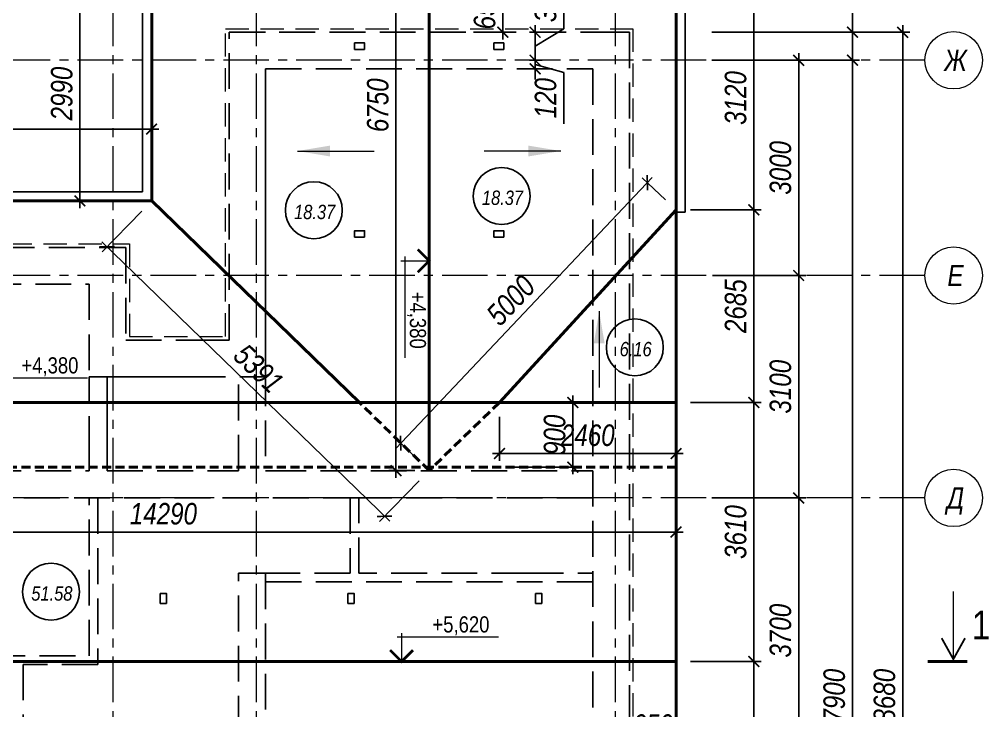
# Model space of a CAD drawing. Header units: millimetres. Extents: x 1582001 to 3303937, y 226471 to 491235.
# Drawn here: x 1721576 to 1735087, y 365176 to 374810 of the extents above; entities that cross this region are included whole.
import ezdxf
from ezdxf.enums import TextEntityAlignment as Align

# ---------------------------------------------------------------- set-up
doc = ezdxf.new("R2010")
doc.units = ezdxf.units.MM
for name, pattern in [('CENTER', [50.8, 31.75, -6.35, 6.35, -6.35]), ('GOST2.303 4', [7, 5, -2, 0]), ('HIDDEN', [0.375, 0.25, -0.125])]:
    doc.linetypes.add(name, pattern=pattern)
doc.layers.get('Defpoints').update_dxf_attribs({"color": 255, "lineweight": 30})
for name, color, linetype, lineweight in [('Кровля', 232, 'Continuous', 25), ('Оси', 251, 'CENTER', 9), ('Отметки', 123, 'Continuous', 18), ('Перегородки', 202, 'Continuous', 30), ('Размеры', 7, 'Continuous', 18), ('Стены несущие', 7, 'Continuous', 40), ('Текст-пояснений', 135, 'Continuous', 15), ('Утеплитель', 145, 'Continuous', 9)]:
    doc.layers.add(name, color=color, linetype=linetype, lineweight=lineweight)
doc.styles.add('-АР-', font='ARIALN.TTF', dxfattribs={"width": 0.98, "height": 300})
doc.styles.add('GOST 2.304', font='ARIALNI.TTF', dxfattribs={"width": 0.98, "height": 300})
doc.styles.add('RomanS', font='ARIALNI.TTF', dxfattribs={"width": 0.98, "height": 300})
doc.styles.add('style', font='ARIALNI.TTF', dxfattribs={"width": 0.98, "height": 300})
doc.dimstyles.new('М100', dxfattribs={"dimtxt": 600, "dimasz": 150, "dimexe": 100, "dimexo": 200, "dimgap": 100, "dimtad": 1, "dimdec": 0, "dimtxsty": 'style', "dimblk": 'ARCHTICK', "dimcen": 150, "dimdle": 100, "dimclrt": 256, "dimadec": 0, "dimazin": 0, "dimtfac": 1, "dimtdec": 0, "dimtmove": 1, "dimatfit": 3, "dimldrblk": 'NONE', "dimfxl": 0, "dimarcsym": 0})

# ---------------------------------------------------------------- blocks, each defined once
blk = doc.blocks.new('_ArchTick')
at = {"color": 0, "linetype": 'ByBlock', "const_width": 0.15}
blk.add_lwpolyline([(-0.5, -0.5), (0.5, 0.5)], dxfattribs=at)
blk = doc.blocks.new('*D397')
at = {"layer": 'Defpoints', "color": 0, "lineweight": -3, "transparency": 16777216}
for p in [(1731039, 371240), (1731029, 368140), (1732439, 368140)]:
    blk.add_point(p, dxfattribs=at)
at = {"layer": 'Размеры', "color": 0, "lineweight": -2, "transparency": 16777216}
for p, q in [((1732439, 371340), (1732439, 368040)), ((1731239, 371240), (1732539, 371240)), ((1731229, 368140), (1732539, 368140))]:
    blk.add_line(p, q, dxfattribs=at)
at = {"layer": 'Размеры', "color": 0, "lineweight": -2, "transparency": 16777216, "xscale": 150, "yscale": 150, "zscale": 150}
for p, rotation in [((1732439, 371240), 90), ((1732439, 368140), 270)]:
    blk.add_blockref('_ArchTick', p, dxfattribs=dict(at, rotation=rotation))
at = {"layer": 'Размеры', "transparency": 16777216, "insert": (1732186, 369690), "char_height": 300, "attachment_point": 5, "rotation": 90, "style": 'style'}
blk.add_mtext('3100', dxfattribs=at)
blk = doc.blocks.new('_None')
blk = doc.blocks.new('*D398')
at = {"layer": 'Defpoints', "color": 0, "lineweight": -3, "transparency": 16777216}
for p in [(1731029, 368140), (1731039, 364440), (1732439, 364440)]:
    blk.add_point(p, dxfattribs=at)
at = {"layer": 'Размеры', "color": 0, "lineweight": -2, "transparency": 16777216}
for p, q in [((1732439, 368240), (1732439, 364340)), ((1731229, 368140), (1732539, 368140)), ((1731239, 364440), (1732539, 364440))]:
    blk.add_line(p, q, dxfattribs=at)
at = {"layer": 'Размеры', "color": 0, "lineweight": -2, "transparency": 16777216, "xscale": 150, "yscale": 150, "zscale": 150}
for p, rotation in [((1732439, 368140), 90), ((1732439, 364440), 270)]:
    blk.add_blockref('_ArchTick', p, dxfattribs=dict(at, rotation=rotation))
at = {"layer": 'Размеры', "transparency": 16777216, "insert": (1732186, 366290), "char_height": 300, "attachment_point": 5, "rotation": 90, "style": 'style'}
blk.add_mtext('3700', dxfattribs=at)
blk = doc.blocks.new('*D399')
at = {"layer": 'Defpoints', "color": 0, "lineweight": -3, "transparency": 16777216}
for p in [(1731029, 374240), (1731039, 371240), (1732439, 371240)]:
    blk.add_point(p, dxfattribs=at)
at = {"layer": 'Размеры', "color": 0, "lineweight": -2, "transparency": 16777216}
for p, q in [((1731229, 374240), (1732539, 374240)), ((1732439, 374340), (1732439, 371140)), ((1731239, 371240), (1732539, 371240))]:
    blk.add_line(p, q, dxfattribs=at)
at = {"layer": 'Размеры', "color": 0, "lineweight": -2, "transparency": 16777216, "xscale": 150, "yscale": 150, "zscale": 150}
for p, rotation in [((1732439, 374240), 90), ((1732439, 371240), 270)]:
    blk.add_blockref('_ArchTick', p, dxfattribs=dict(at, rotation=rotation))
at = {"layer": 'Размеры', "transparency": 16777216, "insert": (1732186, 372740), "char_height": 300, "attachment_point": 5, "rotation": 90, "style": 'style'}
blk.add_mtext('3000', dxfattribs=at)
blk = doc.blocks.new('*D400')
at = {"layer": 'Defpoints', "color": 0, "lineweight": -3, "transparency": 16777216}
for p in [(1731039, 374240), (1731039, 356340), (1733189, 356340)]:
    blk.add_point(p, dxfattribs=at)
at = {"layer": 'Размеры', "color": 0, "lineweight": -2, "transparency": 16777216}
for p, q in [((1731239, 374240), (1733289, 374240)), ((1733189, 374340), (1733189, 356240)), ((1731239, 356340), (1733289, 356340))]:
    blk.add_line(p, q, dxfattribs=at)
at = {"layer": 'Размеры', "color": 0, "lineweight": -2, "transparency": 16777216, "xscale": 150, "yscale": 150, "zscale": 150}
for p, rotation in [((1733189, 374240), 90), ((1733189, 356340), 270)]:
    blk.add_blockref('_ArchTick', p, dxfattribs=dict(at, rotation=rotation))
at = {"layer": 'Размеры', "transparency": 16777216, "insert": (1732936, 365290), "char_height": 300, "attachment_point": 5, "rotation": 90, "style": 'style'}
blk.add_mtext('17900', dxfattribs=at)
blk = doc.blocks.new('*D402')
at = {"layer": 'Defpoints', "color": 0, "lineweight": -3, "transparency": 16777216}
for p in [(1731029, 374630), (1731029, 355950), (1733889, 355950)]:
    blk.add_point(p, dxfattribs=at)
at = {"layer": 'Размеры', "color": 0, "lineweight": -2, "transparency": 16777216}
for p, q in [((1733889, 374730), (1733889, 355850)), ((1731229, 374630), (1733989, 374630)), ((1731229, 355950), (1733989, 355950))]:
    blk.add_line(p, q, dxfattribs=at)
at = {"layer": 'Размеры', "color": 0, "lineweight": -2, "transparency": 16777216, "xscale": 150, "yscale": 150, "zscale": 150}
for p, rotation in [((1733889, 374630), 90), ((1733889, 355950), 270)]:
    blk.add_blockref('_ArchTick', p, dxfattribs=dict(at, rotation=rotation))
at = {"layer": 'Размеры', "transparency": 16777216, "insert": (1733636, 365290), "char_height": 300, "attachment_point": 5, "rotation": 90, "style": 'style'}
blk.add_mtext('18680', dxfattribs=at)
blk = doc.blocks.new('*D403')
at = {"layer": 'Defpoints', "color": 0, "lineweight": -3, "transparency": 16777216}
for p in [(1731029, 374630), (1733189, 374630), (1731029, 374240)]:
    blk.add_point(p, dxfattribs=at)
at = {"layer": 'Размеры', "color": 0, "lineweight": -2, "transparency": 16777216}
for p, q in [((1733189, 375667), (1733189, 374630)), ((1733189, 374140), (1733189, 374730)), ((1731229, 374630), (1733289, 374630)), ((1731229, 374240), (1733289, 374240))]:
    blk.add_line(p, q, dxfattribs=at)
at = {"layer": 'Размеры', "color": 0, "lineweight": -2, "transparency": 16777216, "xscale": 150, "yscale": 150, "zscale": 150}
for p, rotation in [((1733189, 374630), 90), ((1733189, 374240), 270)]:
    blk.add_blockref('_ArchTick', p, dxfattribs=dict(at, rotation=rotation))
at = {"layer": 'Размеры', "transparency": 16777216, "insert": (1732936, 375294), "char_height": 300, "attachment_point": 5, "rotation": 90, "style": 'style'}
blk.add_mtext('390', dxfattribs=at)
blk = doc.blocks.new('R-L')
at = {"color": 0, "linetype": 'Continuous'}
blk.add_line((0, 0), (0, -15), dxfattribs=at)
for points, const_width in [([(-3, 0), (5.5, 0)], 0.6), ([(-2.5, -5), (0, -0.5), (2.5, -5)], 0.4)]:
    blk.add_lwpolyline(points, dxfattribs=dict(at, const_width=const_width))
blk = doc.blocks.new('*D460')
at = {"layer": 'Defpoints', "color": 0, "lineweight": -3, "transparency": 16777216}
for p in [(1730729, 365860), (1731814, 365860), (1731029, 362300)]:
    blk.add_point(p, dxfattribs=at)
at = {"layer": 'Размеры', "color": 0, "lineweight": -2, "transparency": 16777216}
for p, q in [((1730929, 365860), (1731914, 365860)), ((1731814, 362200), (1731814, 365960)), ((1731229, 362300), (1731914, 362300))]:
    blk.add_line(p, q, dxfattribs=at)
at = {"layer": 'Размеры', "color": 0, "lineweight": -2, "transparency": 16777216, "xscale": 150, "yscale": 150, "zscale": 150}
for p, rotation in [((1731814, 365860), 90), ((1731814, 362300), 270)]:
    blk.add_blockref('_ArchTick', p, dxfattribs=dict(at, rotation=rotation))
at = {"layer": 'Размеры', "transparency": 16777216, "insert": (1731561, 364080), "char_height": 300, "attachment_point": 5, "rotation": 90, "style": 'style'}
blk.add_mtext('3560', dxfattribs=at)
blk = doc.blocks.new('*D461')
at = {"layer": 'Defpoints', "color": 0, "lineweight": -3, "transparency": 16777216}
for p in [(1730729, 369470), (1731814, 369470), (1730729, 365860)]:
    blk.add_point(p, dxfattribs=at)
at = {"layer": 'Размеры', "color": 0, "lineweight": -2, "transparency": 16777216}
for p, q in [((1731814, 365760), (1731814, 369570)), ((1730929, 369470), (1731914, 369470)), ((1730929, 365860), (1731914, 365860))]:
    blk.add_line(p, q, dxfattribs=at)
at = {"layer": 'Размеры', "color": 0, "lineweight": -2, "transparency": 16777216, "xscale": 150, "yscale": 150, "zscale": 150}
for p, rotation in [((1731814, 369470), 90), ((1731814, 365860), 270)]:
    blk.add_blockref('_ArchTick', p, dxfattribs=dict(at, rotation=rotation))
at = {"layer": 'Размеры', "transparency": 16777216, "insert": (1731561, 367665), "char_height": 300, "attachment_point": 5, "rotation": 90, "style": 'style'}
blk.add_mtext('3610', dxfattribs=at)
blk = doc.blocks.new('*D462')
at = {"layer": 'Defpoints', "color": 0, "lineweight": -3, "transparency": 16777216}
for p in [(1730729, 372155), (1731814, 372155), (1730729, 369470)]:
    blk.add_point(p, dxfattribs=at)
at = {"layer": 'Размеры', "color": 0, "lineweight": -2, "transparency": 16777216}
for p, q in [((1731814, 369370), (1731814, 372255)), ((1730929, 372155), (1731914, 372155)), ((1730929, 369470), (1731914, 369470))]:
    blk.add_line(p, q, dxfattribs=at)
at = {"layer": 'Размеры', "color": 0, "lineweight": -2, "transparency": 16777216, "xscale": 150, "yscale": 150, "zscale": 150}
for p, rotation in [((1731814, 372155), 90), ((1731814, 369470), 270)]:
    blk.add_blockref('_ArchTick', p, dxfattribs=dict(at, rotation=rotation))
at = {"layer": 'Размеры', "transparency": 16777216, "insert": (1731561, 370813), "char_height": 300, "attachment_point": 5, "rotation": 90, "style": 'style'}
blk.add_mtext('2685', dxfattribs=at)
blk = doc.blocks.new('*D412')
at = {"layer": 'Defpoints', "color": 0, "lineweight": -3, "transparency": 16777216}
for p in [(1730729, 375274), (1731814, 375274), (1731029, 372154)]:
    blk.add_point(p, dxfattribs=at)
at = {"layer": 'Размеры', "color": 0, "lineweight": -2, "transparency": 16777216}
for p, q in [((1731814, 372054), (1731814, 375374)), ((1730929, 375274), (1731914, 375274)), ((1731229, 372154), (1731914, 372154))]:
    blk.add_line(p, q, dxfattribs=at)
at = {"layer": 'Размеры', "color": 0, "lineweight": -2, "transparency": 16777216, "xscale": 150, "yscale": 150, "zscale": 150}
for p, rotation in [((1731814, 375274), 90), ((1731814, 372154), 270)]:
    blk.add_blockref('_ArchTick', p, dxfattribs=dict(at, rotation=rotation))
at = {"layer": 'Размеры', "transparency": 16777216, "insert": (1731561, 373714), "char_height": 300, "attachment_point": 5, "rotation": 90, "style": 'style'}
blk.add_mtext('3120', dxfattribs=at)
blk = doc.blocks.new('*D413')
at = {"layer": 'Defpoints', "color": 0, "lineweight": -3, "transparency": 16777216}
for p in [(1716439, 369470), (1730729, 369470), (1730729, 367665)]:
    blk.add_point(p, dxfattribs=at)
at = {"layer": 'Размеры', "color": 0, "lineweight": -2, "transparency": 16777216}
for p, q in [((1716439, 369270), (1716439, 367565)), ((1730729, 369270), (1730729, 367565)), ((1716339, 367665), (1730829, 367665))]:
    blk.add_line(p, q, dxfattribs=at)
at = {"layer": 'Размеры', "color": 0, "lineweight": -2, "transparency": 16777216, "xscale": 150, "yscale": 150, "zscale": 150, "rotation": 180}
blk.add_blockref('_ArchTick', (1716439, 367665), dxfattribs=at)
at = {"layer": 'Размеры', "color": 0, "lineweight": -2, "transparency": 16777216, "xscale": 150, "yscale": 150, "zscale": 150}
blk.add_blockref('_ArchTick', (1730729, 367665), dxfattribs=at)
at = {"layer": 'Размеры', "transparency": 16777216, "insert": (1723584, 367918), "char_height": 300, "attachment_point": 5, "style": 'style'}
blk.add_mtext('14290', dxfattribs=at)
blk = doc.blocks.new('*D465')
at = {"layer": 'Defpoints', "color": 0, "lineweight": -3, "transparency": 16777216}
for p in [(1723420, 373280), (1713970, 372280), (1723420, 372280)]:
    blk.add_point(p, dxfattribs=at)
at = {"layer": 'Размеры', "color": 0, "lineweight": -2, "transparency": 16777216}
for p, q in [((1713970, 372480), (1713970, 373380)), ((1723420, 372480), (1723420, 373380)), ((1713870, 373280), (1723520, 373280))]:
    blk.add_line(p, q, dxfattribs=at)
at = {"layer": 'Размеры', "color": 0, "lineweight": -2, "transparency": 16777216, "xscale": 150, "yscale": 150, "zscale": 150, "rotation": 180}
blk.add_blockref('_ArchTick', (1713970, 373280), dxfattribs=at)
at = {"layer": 'Размеры', "color": 0, "lineweight": -2, "transparency": 16777216, "xscale": 150, "yscale": 150, "zscale": 150}
blk.add_blockref('_ArchTick', (1723420, 373280), dxfattribs=at)
at = {"layer": 'Размеры', "transparency": 16777216, "insert": (1718695, 373533), "char_height": 300, "attachment_point": 5, "style": 'style'}
blk.add_mtext('9450', dxfattribs=at)
blk = doc.blocks.new('*D416')
at = {"layer": 'Defpoints', "color": 0, "lineweight": -3, "transparency": 16777216}
for p in [(1727289, 375271), (1726826, 368521), (1727289, 368521)]:
    blk.add_point(p, dxfattribs=at)
at = {"layer": 'Размеры', "color": 0, "lineweight": -2, "transparency": 16777216}
for p, q in [((1726826, 375371), (1726826, 368421)), ((1727089, 375271), (1726726, 375271)), ((1727089, 368521), (1726726, 368521))]:
    blk.add_line(p, q, dxfattribs=at)
at = {"layer": 'Размеры', "color": 0, "lineweight": -2, "transparency": 16777216, "xscale": 150, "yscale": 150, "zscale": 150}
for p, rotation in [((1726826, 375271), 90), ((1726826, 368521), 270)]:
    blk.add_blockref('_ArchTick', p, dxfattribs=dict(at, rotation=rotation))
at = {"layer": 'Размеры', "transparency": 16777216, "insert": (1726573, 373613), "char_height": 300, "attachment_point": 5, "rotation": 90, "style": 'style'}
blk.add_mtext('6750', dxfattribs=at)
blk = doc.blocks.new('*D417')
at = {"layer": 'Defpoints', "color": 0, "lineweight": -3, "transparency": 16777216}
for p in [(1730330, 372533), (1730729, 372155), (1727290, 368525)]:
    blk.add_point(p, dxfattribs=at)
at = {"layer": 'Размеры', "color": 0, "lineweight": -2, "transparency": 16777216}
for p, q in [((1726823, 368830), (1730399, 372605)), ((1730584, 372293), (1730258, 372601)), ((1727145, 368663), (1726819, 368972))]:
    blk.add_line(p, q, dxfattribs=at)
at = {"layer": 'Размеры', "color": 0, "lineweight": -2, "transparency": 16777216, "xscale": 150, "yscale": 150, "zscale": 150}
for p, rotation in [((1730330, 372533), 46.54983366659957), ((1726892, 368903), 226.5498336665996)]:
    blk.add_blockref('_ArchTick', p, dxfattribs=dict(at, rotation=rotation))
at = {"layer": 'Размеры', "transparency": 16777216, "insert": (1728427, 370892), "char_height": 300, "attachment_point": 5, "rotation": 46.5498, "style": 'style'}
blk.add_mtext('5000', dxfattribs=at)
blk = doc.blocks.new('*D466')
at = {"layer": 'Defpoints', "color": 0, "lineweight": -3, "transparency": 16777216}
for p in [(1723420, 372280), (1727287, 368524), (1726666, 367884)]:
    blk.add_point(p, dxfattribs=at)
at = {"layer": 'Размеры', "color": 0, "lineweight": -2, "transparency": 16777216}
for p, q in [((1723281, 372137), (1722729, 371569)), ((1722727, 371710), (1726738, 367815)), ((1727148, 368380), (1726596, 367813))]:
    blk.add_line(p, q, dxfattribs=at)
at = {"layer": 'Размеры', "color": 0, "lineweight": -2, "transparency": 16777216, "xscale": 150, "yscale": 150, "zscale": 150}
for p, rotation in [((1722799, 371641), 135.8299990345638), ((1726666, 367884), 315.8299990345638)]:
    blk.add_blockref('_ArchTick', p, dxfattribs=dict(at, rotation=rotation))
at = {"layer": 'Размеры', "transparency": 16777216, "insert": (1724909, 369944), "char_height": 300, "attachment_point": 5, "rotation": 315.83, "style": 'style'}
blk.add_mtext('5391', dxfattribs=at)
blk = doc.blocks.new('*D418')
at = {"layer": 'Defpoints', "color": 0, "lineweight": -3, "transparency": 16777216}
for p in [(1723420, 375270), (1722421, 372280), (1723120, 372280)]:
    blk.add_point(p, dxfattribs=at)
at = {"layer": 'Размеры', "color": 0, "lineweight": -2, "transparency": 16777216}
for p, q in [((1722421, 375370), (1722421, 372180)), ((1723220, 375270), (1722321, 375270)), ((1722920, 372280), (1722321, 372280))]:
    blk.add_line(p, q, dxfattribs=at)
at = {"layer": 'Размеры', "color": 0, "lineweight": -2, "transparency": 16777216, "xscale": 150, "yscale": 150, "zscale": 150}
for p, rotation in [((1722421, 375270), 90), ((1722421, 372280), 270)]:
    blk.add_blockref('_ArchTick', p, dxfattribs=dict(at, rotation=rotation))
at = {"layer": 'Размеры', "transparency": 16777216, "insert": (1722168, 373775), "char_height": 300, "attachment_point": 5, "rotation": 90, "style": 'style'}
blk.add_mtext('2990', dxfattribs=at)
blk = doc.blocks.new('*D419')
at = {"layer": 'Defpoints', "color": 0, "lineweight": -3, "transparency": 16777216}
for p in [(1728269, 369470), (1730729, 369470), (1728269, 368759)]:
    blk.add_point(p, dxfattribs=at)
at = {"layer": 'Размеры', "color": 0, "lineweight": -2, "transparency": 16777216}
for p, q in [((1728269, 369270), (1728269, 368659)), ((1730729, 369270), (1730729, 368659)), ((1730829, 368759), (1728169, 368759))]:
    blk.add_line(p, q, dxfattribs=at)
at = {"layer": 'Размеры', "color": 0, "lineweight": -2, "transparency": 16777216, "xscale": 150, "yscale": 150, "zscale": 150, "rotation": 180}
blk.add_blockref('_ArchTick', (1728269, 368759), dxfattribs=at)
at = {"layer": 'Размеры', "color": 0, "lineweight": -2, "transparency": 16777216, "xscale": 150, "yscale": 150, "zscale": 150}
blk.add_blockref('_ArchTick', (1730729, 368759), dxfattribs=at)
at = {"layer": 'Размеры', "transparency": 16777216, "insert": (1729499, 369012), "char_height": 300, "attachment_point": 5, "style": 'style'}
blk.add_mtext('2460', dxfattribs=at)
blk = doc.blocks.new('*D427')
at = {"layer": 'Defpoints', "color": 0, "lineweight": -3, "transparency": 16777216}
for p in [(1730079, 365326), (1730729, 365326), (1730729, 364719)]:
    blk.add_point(p, dxfattribs=at)
at = {"layer": 'Размеры', "color": 0, "lineweight": -2, "transparency": 16777216}
for p, q in [((1730079, 365126), (1730079, 364619)), ((1730729, 365126), (1730729, 364619)), ((1729979, 364719), (1730829, 364719))]:
    blk.add_line(p, q, dxfattribs=at)
at = {"layer": 'Размеры', "color": 0, "lineweight": -2, "transparency": 16777216, "xscale": 150, "yscale": 150, "zscale": 150, "rotation": 180}
blk.add_blockref('_ArchTick', (1730079, 364719), dxfattribs=at)
at = {"layer": 'Размеры', "color": 0, "lineweight": -2, "transparency": 16777216, "xscale": 150, "yscale": 150, "zscale": 150}
blk.add_blockref('_ArchTick', (1730729, 364719), dxfattribs=at)
at = {"layer": 'Размеры', "transparency": 16777216, "insert": (1730404, 364972), "char_height": 300, "attachment_point": 5, "style": 'style'}
blk.add_mtext('650', dxfattribs=at)
blk = doc.blocks.new('*D442')
at = {"layer": 'Defpoints', "color": 0, "lineweight": -3, "transparency": 16777216}
for p in [(1727708, 375280), (1727708, 374630), (1728315, 374630)]:
    blk.add_point(p, dxfattribs=at)
at = {"layer": 'Размеры', "color": 0, "lineweight": -2, "transparency": 16777216}
for p, q in [((1728315, 375380), (1728315, 374530)), ((1727908, 375280), (1728415, 375280)), ((1727908, 374630), (1728415, 374630))]:
    blk.add_line(p, q, dxfattribs=at)
at = {"layer": 'Размеры', "color": 0, "lineweight": -2, "transparency": 16777216, "xscale": 150, "yscale": 150, "zscale": 150}
for p, rotation in [((1728315, 375280), 90), ((1728315, 374630), 270)]:
    blk.add_blockref('_ArchTick', p, dxfattribs=dict(at, rotation=rotation))
at = {"layer": 'Размеры', "transparency": 16777216, "insert": (1728062, 374951), "char_height": 300, "attachment_point": 5, "rotation": 90, "style": 'style'}
blk.add_mtext('650', dxfattribs=at)
blk = doc.blocks.new('*D443')
at = {"layer": 'Defpoints', "color": 0, "lineweight": -3, "transparency": 16777216}
for p in [(1728485, 374240), (1728485, 374120), (1728765, 374120)]:
    blk.add_point(p, dxfattribs=at)
at = {"layer": 'Размеры', "color": 0, "lineweight": -2, "transparency": 16777216}
for p, q in [((1728765, 374240), (1728765, 374390)), ((1728685, 374240), (1728865, 374240)), ((1728765, 374240), (1728765, 374120)), ((1728765, 374240), (1728765, 374120)), ((1728685, 374120), (1728865, 374120)), ((1728765, 374180), (1729165, 374070)), ((1728765, 374120), (1728765, 373970)), ((1729165, 374070), (1729165, 373354))]:
    blk.add_line(p, q, dxfattribs=at)
at = {"layer": 'Размеры', "color": 0, "lineweight": -2, "transparency": 16777216, "xscale": 150, "yscale": 150, "zscale": 150}
for p, rotation in [((1728765, 374240), 270), ((1728765, 374120), 90)]:
    blk.add_blockref('_ArchTick', p, dxfattribs=dict(at, rotation=rotation))
at = {"layer": 'Размеры', "transparency": 16777216, "insert": (1728912, 373712), "char_height": 300, "attachment_point": 5, "rotation": 90, "style": 'style'}
blk.add_mtext('120', dxfattribs=at)
blk = doc.blocks.new('*D444')
at = {"layer": 'Defpoints', "color": 0, "lineweight": -3, "transparency": 16777216}
for p in [(1728485, 374630), (1728765, 374630), (1728485, 374240)]:
    blk.add_point(p, dxfattribs=at)
at = {"layer": 'Размеры', "color": 0, "lineweight": -2, "transparency": 16777216}
for p, q in [((1729165, 374678), (1729165, 375425)), ((1728765, 374140), (1728765, 374730)), ((1728765, 374435), (1729165, 374678)), ((1728685, 374630), (1728865, 374630)), ((1728685, 374240), (1728865, 374240))]:
    blk.add_line(p, q, dxfattribs=at)
at = {"layer": 'Размеры', "color": 0, "lineweight": -2, "transparency": 16777216, "xscale": 150, "yscale": 150, "zscale": 150}
for p, rotation in [((1728765, 374630), 90), ((1728765, 374240), 270)]:
    blk.add_blockref('_ArchTick', p, dxfattribs=dict(at, rotation=rotation))
at = {"layer": 'Размеры', "transparency": 16777216, "insert": (1728912, 375051), "char_height": 300, "attachment_point": 5, "rotation": 90, "style": 'style'}
blk.add_mtext('390', dxfattribs=at)
blk = doc.blocks.new('*D448')
at = {"layer": 'Defpoints', "color": 0, "lineweight": -3, "transparency": 16777216}
for p in [(1728269, 369470), (1729291, 369470), (1728269, 368570)]:
    blk.add_point(p, dxfattribs=at)
at = {"layer": 'Размеры', "color": 0, "lineweight": -2, "transparency": 16777216}
for p, q in [((1729291, 368470), (1729291, 369570)), ((1728469, 369470), (1729391, 369470)), ((1728469, 368570), (1729391, 368570))]:
    blk.add_line(p, q, dxfattribs=at)
at = {"layer": 'Размеры', "color": 0, "lineweight": -2, "transparency": 16777216, "xscale": 150, "yscale": 150, "zscale": 150}
for p, rotation in [((1729291, 369470), 90), ((1729291, 368570), 270)]:
    blk.add_blockref('_ArchTick', p, dxfattribs=dict(at, rotation=rotation))
at = {"layer": 'Размеры', "transparency": 16777216, "insert": (1729038, 369020), "char_height": 300, "attachment_point": 5, "rotation": 90, "style": 'style'}
blk.add_mtext('900', dxfattribs=at)
blk = doc.blocks.new('площадь кровли')
at = {"layer": 'Кровля', "color": 213}
blk.add_circle((0, 0), 397, dxfattribs=at)
at = {"layer": 'Кровля', "color": 213, "style": 'RomanS'}
blk.add_attdef('NUMBER', text='', height=200, dxfattribs=at).set_placement((0, 0), align=Align.MIDDLE)
blk = doc.blocks.new('*U5')
at = {"color": 0, "linetype": 'Continuous', "lineweight": -2}
for p, q in [((24, 4.5), (5.2, 4.5)), ((6, 5.3), (6, 0)), ((9, 0), (0, 0)), ((0, 0), (6, 0))]:
    blk.add_line(p, q, dxfattribs=at)
at = {"color": 0, "linetype": 'Continuous', "lineweight": -2, "const_width": 0.5}
blk.add_lwpolyline([(3.88, 2.12), (6, 0), (8.12, 2.12)], dxfattribs=at)
at = {"color": 0, "linetype": 'Continuous', "lineweight": -2, "style": '-АР-', "flags": 8}
blk.add_attdef('OTMETKA', text='', height=3, dxfattribs=at).set_placement((17.03, 4.5), align=Align.BOTTOM_CENTER)
blk.add_attdef('FLOOR', text='', height=3, dxfattribs=at).set_placement((17, 3.5), align=Align.TOP_CENTER)
blk = doc.blocks.new('*U1017')
at = {"color": 0, "linetype": 'Continuous', "lineweight": -2}
for p, q in [((0, 0), (6, 0)), ((6, -5.3), (6, 0)), ((9, 0), (0, 0)), ((24, -4.5), (5.2, -4.5))]:
    blk.add_line(p, q, dxfattribs=at)
at = {"color": 0, "linetype": 'Continuous', "lineweight": -2, "const_width": 0.5}
blk.add_lwpolyline([(3.88, -2.12), (6, 0), (8.12, -2.12)], dxfattribs=at)
at = {"color": 0, "linetype": 'Continuous', "lineweight": -2, "style": '-АР-', "flags": 8}
blk.add_attdef('OTMETKA', text='', height=3, rotation=360, dxfattribs=at).set_placement((17.03, -4.5), align=Align.BOTTOM_CENTER)
blk.add_attdef('FLOOR', text='', height=3, rotation=360, dxfattribs=at).set_placement((17, -5.5), align=Align.TOP_CENTER)

msp = doc.modelspace()

# ---------------------------------------------------------------- linework, layer by layer
at = {"layer": 'Кровля', "color": 51}
for p, q in [((1730729, 375274), (1730729, 372124)), ((1730855.2, 375274), (1730855.2, 372124)), ((1713970, 372406.3), (1723294.1, 372406.3))]:
    msp.add_line(p, q, dxfattribs=at)
at = {"layer": 'Кровля', "linetype": 'HIDDEN', "lineweight": 40, "ltscale": 500}
msp.add_line((1730729, 368570.1), (1716439, 368570.1), dxfattribs=at)
at = {"layer": 'Кровля', "color": 51}
for points in [[(1723294.1, 372406.3), (1723294.1, 375273.7), (1723420.3, 375273.7)], [(1730729, 372124), (1730855.2, 372124)]]:
    msp.add_lwpolyline(points, dxfattribs=at)
at = {"layer": 'Кровля', "lineweight": 40}
for points in [[(1726315, 369470.1), (1723420.3, 372280.1), (1723420.3, 375271), (1727289, 375271), (1727289, 369470.1), (1726315, 369470.1)], [(1728267.3, 369470.1), (1730729, 372155.1), (1730729, 375271), (1727289, 375271), (1727289, 369470.1), (1728267.3, 369470.1)], [(1723420.3, 372280.1), (1726315, 369470.1), (1716439, 369470.1), (1716439, 365860.1), (1713969, 365860.1), (1713969, 372280.1), (1723420.3, 372280.1)], [(1728269, 369470.1), (1730729, 372155.1), (1730729, 369470.1), (1728269, 369470.1)], [(1730729, 365860.1), (1716439, 365860.1), (1716439, 355300.1), (1723849, 355300.1), (1723849, 359441.7), (1727289, 363200.1)], [(1728214.7, 362300.1), (1728214.7, 362300.1), (1730729, 362300.1), (1730729, 365860.1)]]:
    msp.add_lwpolyline(points, dxfattribs=at)
at = {"layer": 'Кровля', "color": 51}
for points in [[(1726387.8, 374390.6), (1726387.8, 374480.6), (1726248.8, 374480.6), (1726248.8, 374390.6)], [(1728190.1, 374390.6), (1728190.1, 374480.6), (1728329.1, 374480.6), (1728329.1, 374390.6)], [(1726387.8, 371774.8), (1726387.8, 371864.8), (1726248.8, 371864.8), (1726248.8, 371774.8)], [(1728190.1, 371774.8), (1728190.1, 371864.8), (1728329.1, 371864.8), (1728329.1, 371774.8)], [(1723629.3, 366669.1), (1723539.3, 366669.1), (1723539.3, 366808.1), (1723629.3, 366808.1)], [(1726245.2, 366669.1), (1726155.2, 366669.1), (1726155.2, 366808.1), (1726245.2, 366808.1)], [(1728861, 366669.1), (1728771, 366669.1), (1728771, 366808.1), (1728861, 366808.1)]]:
    msp.add_lwpolyline(points, close=True, dxfattribs=at)
at = {"layer": 'Кровля', "lineweight": 40}
msp.add_lwpolyline([(1716439, 365860.1), (1730729, 365860.1), (1730729, 369470.1), (1716439, 369470.1)], close=True, dxfattribs=at)
at = {"layer": 'Кровля', "linetype": 'HIDDEN', "lineweight": 40, "ltscale": 500}
for points in [[(1726315, 369470.1), (1727289, 369470.1), (1727289, 368522), (1726315, 369470.1)], [(1727289, 369470.1), (1728267.3, 369470.1), (1727289, 368522), (1727289, 369470.1)]]:
    msp.add_lwpolyline(points, dxfattribs=at)
at = {"layer": 'Кровля'}
msp.add_lwpolyline([(1713969, 365860.1), (1713969, 355300.1), (1723849, 355300.1), (1723849, 359441.7), (1727289, 363200.1), (1728214.7, 362300.1), (1730729, 362300.1), (1730729, 365860.1), (1713969, 365860.1)], dxfattribs=at)
at = {"layer": 'Оси', "ltscale": 20}
for p, q in [((1722879, 378120.8), (1722879, 352434)), ((1724879, 378120.8), (1724879, 352434)), ((1729879, 378120.8), (1729879, 352434)), ((1734199, 374240.1), (1710499, 374240.1)), ((1734199, 371240.1), (1710499, 371240.1)), ((1734199, 368140.1), (1710499, 368140.1))]:
    msp.add_line(p, q, dxfattribs=at)
at = {"layer": 'Оси', "linetype": 'Continuous', "ltscale": 100}
for centre in [(1734599, 374240.1), (1734599, 374240.1), (1734599, 371240.1), (1734599, 371240.1), (1734599, 368140.1), (1734599, 368140.1)]:
    msp.add_circle(centre, 400, dxfattribs=at)
at = {"layer": 'Перегородки', "color": 0, "linetype": 'GOST2.303 4', "lineweight": -3, "ltscale": 100}
for p, q in [((1724499, 370340.1), (1724499, 374630.1)), ((1725009, 374120.1), (1725009, 368520.1)), ((1722549, 368780.1), (1722549, 369830.1)), ((1724239, 369830.1), (1722799, 369830.1)), ((1724629, 368520.1), (1724629, 369830.1)), ((1717599, 368520.1), (1722549, 368520.1)), ((1722799, 368520.1), (1724239, 368520.1)), ((1725074, 368520.1), (1729569, 368520.1)), ((1724239, 368140.1), (1717599, 368140.1)), ((1722549, 365940.1), (1722549, 368140.1)), ((1726309, 368140.1), (1724239, 368140.1)), ((1729569, 368140.1), (1726059, 368140.1)), ((1726189, 368140.1), (1726189, 367090.1)), ((1726309, 367090.1), (1726309, 368140.1)), ((1724629, 367090.1), (1725009, 367090.1)), ((1724629, 364880.1), (1724629, 367090.1)), ((1725009, 367090.1), (1725009, 364880.1)), ((1726189, 367090.1), (1725009, 367090.1)), ((1728659, 367090.1), (1726309, 367090.1)), ((1728659, 367090.1), (1729569, 367090.1)), ((1725009, 366970.1), (1728659, 366970.1)), ((1729569, 366970.1), (1728659, 366970.1)), ((1720459, 365940.1), (1722549, 365940.1))]:
    msp.add_line(p, q, dxfattribs=at)
at = {"layer": 'Перегородки', "lineweight": -3}
for p, q in [((1726309, 368140.1), (1726189, 368140.1)), ((1725009, 367090.1), (1725009, 366970.1)), ((1729569, 367090.1), (1729569, 366970.1))]:
    msp.add_line(p, q, dxfattribs=at)
at = {"layer": 'Перегородки', "color": 0, "linetype": 'GOST2.303 4', "lineweight": -3, "ltscale": 100}
for points in [[(1717089, 371630.1), (1723059, 371630.1), (1723059, 370340.1), (1724499, 370340.1), (1724499, 374630.1), (1730079, 374630.1), (1730079, 355950.1), (1724499, 355950.1), (1724499, 357750.1), (1714619, 357750.1), (1714619, 364640.1), (1717089, 364640.1), (1717089, 371630.1)], [(1717599, 371120.1), (1722549, 371120.1), (1722549, 369830.1), (1725009, 369830.1), (1725009, 374120.1), (1729569, 374120.1), (1729569, 356460.1), (1725009, 356460.1), (1725009, 358260.1), (1715129, 358260.1), (1715129, 364130.1), (1717599, 364130.1), (1717599, 371120.1)], [(1722549, 368140.1), (1722669, 368140.1), (1722669, 365820.1), (1721629, 365820.1), (1721629, 364440.1)]]:
    msp.add_lwpolyline(points, dxfattribs=at)
at = {"layer": 'Стены несущие', "lineweight": -3}
for p, q in [((1724499, 374630.1), (1725009, 374630.1)), ((1730079, 374630.1), (1729569, 374630.1)), ((1724239, 370340.1), (1724499, 370340.1)), ((1722799, 369830.1), (1722799, 368780.1)), ((1722549, 368520.1), (1722549, 368780.1)), ((1722799, 368780.1), (1722799, 368520.1)), ((1724239, 368520.1), (1724629, 368520.1)), ((1725009, 368520.1), (1725139, 368520.1))]:
    msp.add_line(p, q, dxfattribs=at)
at = {"layer": 'Текст-пояснений', "color": 0, "linetype": 'Continuous', "ltscale": 2}
for p, q in [((1725454.7, 372975), (1726520.8, 372975)), ((1729123.2, 372975), (1728057.2, 372975)), ((1729658.5, 370743.5), (1729658.5, 369677.4))]:
    msp.add_line(p, q, dxfattribs=at)
for points in [[(1725454.7, 372975), (1725905.4, 372899.6), (1725905.4, 373050.4)], [(1729123.2, 372975), (1728672.6, 372899.6), (1728672.6, 373050.4)], [(1729658.5, 370743.5), (1729583, 370292.9), (1729733.9, 370292.9)]]:
    msp.add_solid(points, dxfattribs=at)
at = {"layer": 'Утеплитель', "linetype": 'HIDDEN', "ltscale": 1300}
msp.add_lwpolyline([(1717039, 371680.1), (1723109, 371680.1), (1723109, 370390.1), (1724449, 370390.1), (1724449, 374680.1), (1730129, 374680.1), (1730129, 355900.1), (1724449, 355900.1), (1724449, 357700.1), (1714569, 357700.1), (1714569, 364690.1), (1717039, 364690.1), (1717039, 371680.1)], dxfattribs=at)

# ---------------------------------------------------------------- block references
ref = msp.add_blockref('площадь кровли', (1728298.7, 372347.6))
ref.add_attrib('NUMBER', '18.37', dxfattribs={"layer": 'Кровля', "color": 213, "height": 200, "style": 'RomanS'}).set_placement((1728310.3, 372323.7), align=Align.MIDDLE)
ref = msp.add_blockref('площадь кровли', (1725680.5, 372149.8))
ref.add_attrib('NUMBER', '18.37', dxfattribs={"layer": 'Кровля', "color": 213, "height": 200, "style": 'RomanS'}).set_placement((1725692.1, 372125.8), align=Align.MIDDLE)
ref = msp.add_blockref('площадь кровли', (1730155.1, 370238.2))
ref.add_attrib('NUMBER', '6.16', dxfattribs={"layer": 'Кровля', "color": 213, "height": 200, "style": 'RomanS'}).set_placement((1730166.7, 370214.2), align=Align.MIDDLE)
ref = msp.add_blockref('площадь кровли', (1722017.7, 366832.6))
ref.add_attrib('NUMBER', '51.58', dxfattribs={"layer": 'Кровля', "color": 213, "height": 200, "style": 'RomanS'}).set_placement((1722029.4, 366808.6), align=Align.MIDDLE)
at = {"layer": 'Оси', "linetype": 'Continuous', "xscale": 65, "yscale": 65, "zscale": 65, "rotation": 180}
msp.add_blockref('R-L', (1734594.9, 365860.1), dxfattribs=at)
at = {"layer": 'Отметки', "color": 0, "ltscale": 100, "xscale": 75, "yscale": 75, "zscale": 75, "rotation": 270}
msp.add_blockref('*U1017', (1727289, 371894.6), dxfattribs=at).add_auto_attribs({'OTMETKA': '+4,380'})
at = {"layer": 'Отметки', "color": 0, "ltscale": 100, "xscale": 75, "yscale": 75, "zscale": 75}
for p, values in [((1720724.4, 369470.1), {'OTMETKA': '+4,380'}), ((1726453.8, 365860.1), {'OTMETKA': '+5,620'})]:
    msp.add_blockref('*U5', p, dxfattribs=at).add_auto_attribs(values)

# ---------------------------------------------------------------- texts
at = {"layer": 'Оси', "linetype": 'Continuous', "ltscale": 100, "style": 'GOST 2.304'}
for s, p in [('Ж', (1734625.3, 374240.1)), ('Е', (1734625.3, 371240.1)), ('Д', (1734625.3, 368140.1))]:
    msp.add_text(s, height=297.2, dxfattribs=at).set_placement(p, align=Align.MIDDLE_CENTER)
at = {"layer": 'Оси', "linetype": 'Continuous', "style": '-АР-'}
msp.add_text('1', height=400, dxfattribs=at).set_placement((1734854.1, 366169.3))

# ---------------------------------------------------------------- dimensions: what is measured, and where the dimension line sits
at = {"layer": 'Размеры'}
for base, p1, p2, angle, picture, middle in [((1733189, 374630.1), (1731029, 374240.1), (1731029, 374630.1), 90, '*D403', (1733189, 375293.8)), ((1726825.9, 368520.9), (1727289, 375271), (1727289, 368520.9), 90, '*D416', (1726825.9, 373613.4)), ((1728315, 374630.1), (1727707.6, 375280), (1727707.6, 374630.1), 90, '*D442', (1728315, 374950.5)), ((1728765.1, 374630.1), (1728485.2, 374240.1), (1728485.2, 374630.1), 90, '*D444', (1729165.1, 374777.9)), ((1728765.1, 374120.1), (1728485.2, 374240.1), (1728485.2, 374120.1), 90, '*D443', (1729165.1, 373969.5)), ((1730729, 364718.9), (1730079, 365326.3), (1730729, 365326.3), 180, '*D427', (1730404, 364718.9))]:
    dim = msp.add_linear_dim(base=base, p1=p1, p2=p2, angle=angle, dimstyle='М100', override={"dimtxt": 250}, dxfattribs=at)
    dim.commit()
    dim.dimension.update_dxf_attribs({"geometry": picture, "text_midpoint": middle, "dimtype": 160})
for base, p1, p2, picture, middle in [((1722421.1, 372280.1), (1723420.3, 375270), (1723120.3, 372280.1), '*D418', (1722167.9, 373775)), ((1731814, 375274), (1731029, 372153.9), (1730729, 375274), '*D412', (1731560.8, 373713.9)), ((1733889, 355950.1), (1731029, 374630.1), (1731029, 355950.1), '*D402', (1733635.8, 365290.1)), ((1732439, 371240.1), (1731029, 374240.1), (1731039, 371240.1), '*D399', (1732185.8, 372740.1)), ((1733189, 356340.1), (1731039, 374240.1), (1731039, 356340.1), '*D400', (1732935.8, 365290.1)), ((1731814, 372155.1), (1730729, 369470.1), (1730729, 372155.1), '*D462', (1731560.8, 370812.6)), ((1732439, 368140.1), (1731039, 371240.1), (1731029, 368140.1), '*D397', (1732185.8, 369690.1)), ((1729291.2, 369470.1), (1728269, 368570.1), (1728269, 369470.1), '*D448', (1729038, 369020.1)), ((1731814, 369470.1), (1730729, 365860.1), (1730729, 369470.1), '*D461', (1731560.8, 367665.1)), ((1732439, 364440.1), (1731029, 368140.1), (1731039, 364440.1), '*D398', (1732185.8, 366290.1)), ((1731814, 365860.1), (1731029, 362300.1), (1730729, 365860.1), '*D460', (1731560.8, 364080.1))]:
    dim = msp.add_linear_dim(base=base, p1=p1, p2=p2, angle=90, dimstyle='М100', override={"dimtxt": 250}, dxfattribs=at)
    dim.commit()
    dim.dimension.update_dxf_attribs({"geometry": picture, "text_midpoint": middle})
for base, p1, p2, picture, middle in [((1723420.3, 373280.1), (1713970, 372280.1), (1723420.3, 372280.1), '*D465', (1718695.1, 373533.3)), ((1730729, 367665.1), (1716439, 369470.1), (1730729, 369470.1), '*D413', (1723584, 367918.3)), ((1728269, 368759.1), (1730729, 369470.1), (1728269, 369470.1), '*D419', (1729499, 369012.3))]:
    dim = msp.add_linear_dim(base=base, p1=p1, p2=p2, dimstyle='М100', override={"dimtxt": 250}, dxfattribs=at)
    dim.commit()
    dim.dimension.update_dxf_attribs({"geometry": picture, "text_midpoint": middle})
for p1, p2, distance, picture, middle in [((1727290.4, 368525.3), (1730729, 372155.1), 548.9, '*D417', (1728427.4, 370891.8)), ((1723420.3, 372280.1), (1727287, 368523.9), -891.5, '*D466', (1724908.9, 369944.1))]:
    dim = msp.add_aligned_dim(p1=p1, p2=p2, distance=distance, dimstyle='М100', override={"dimtxt": 250}, dxfattribs=at)
    dim.commit()
    dim.dimension.update_dxf_attribs({"geometry": picture, "text_midpoint": middle})

doc.saveas('drawing.dxf')
